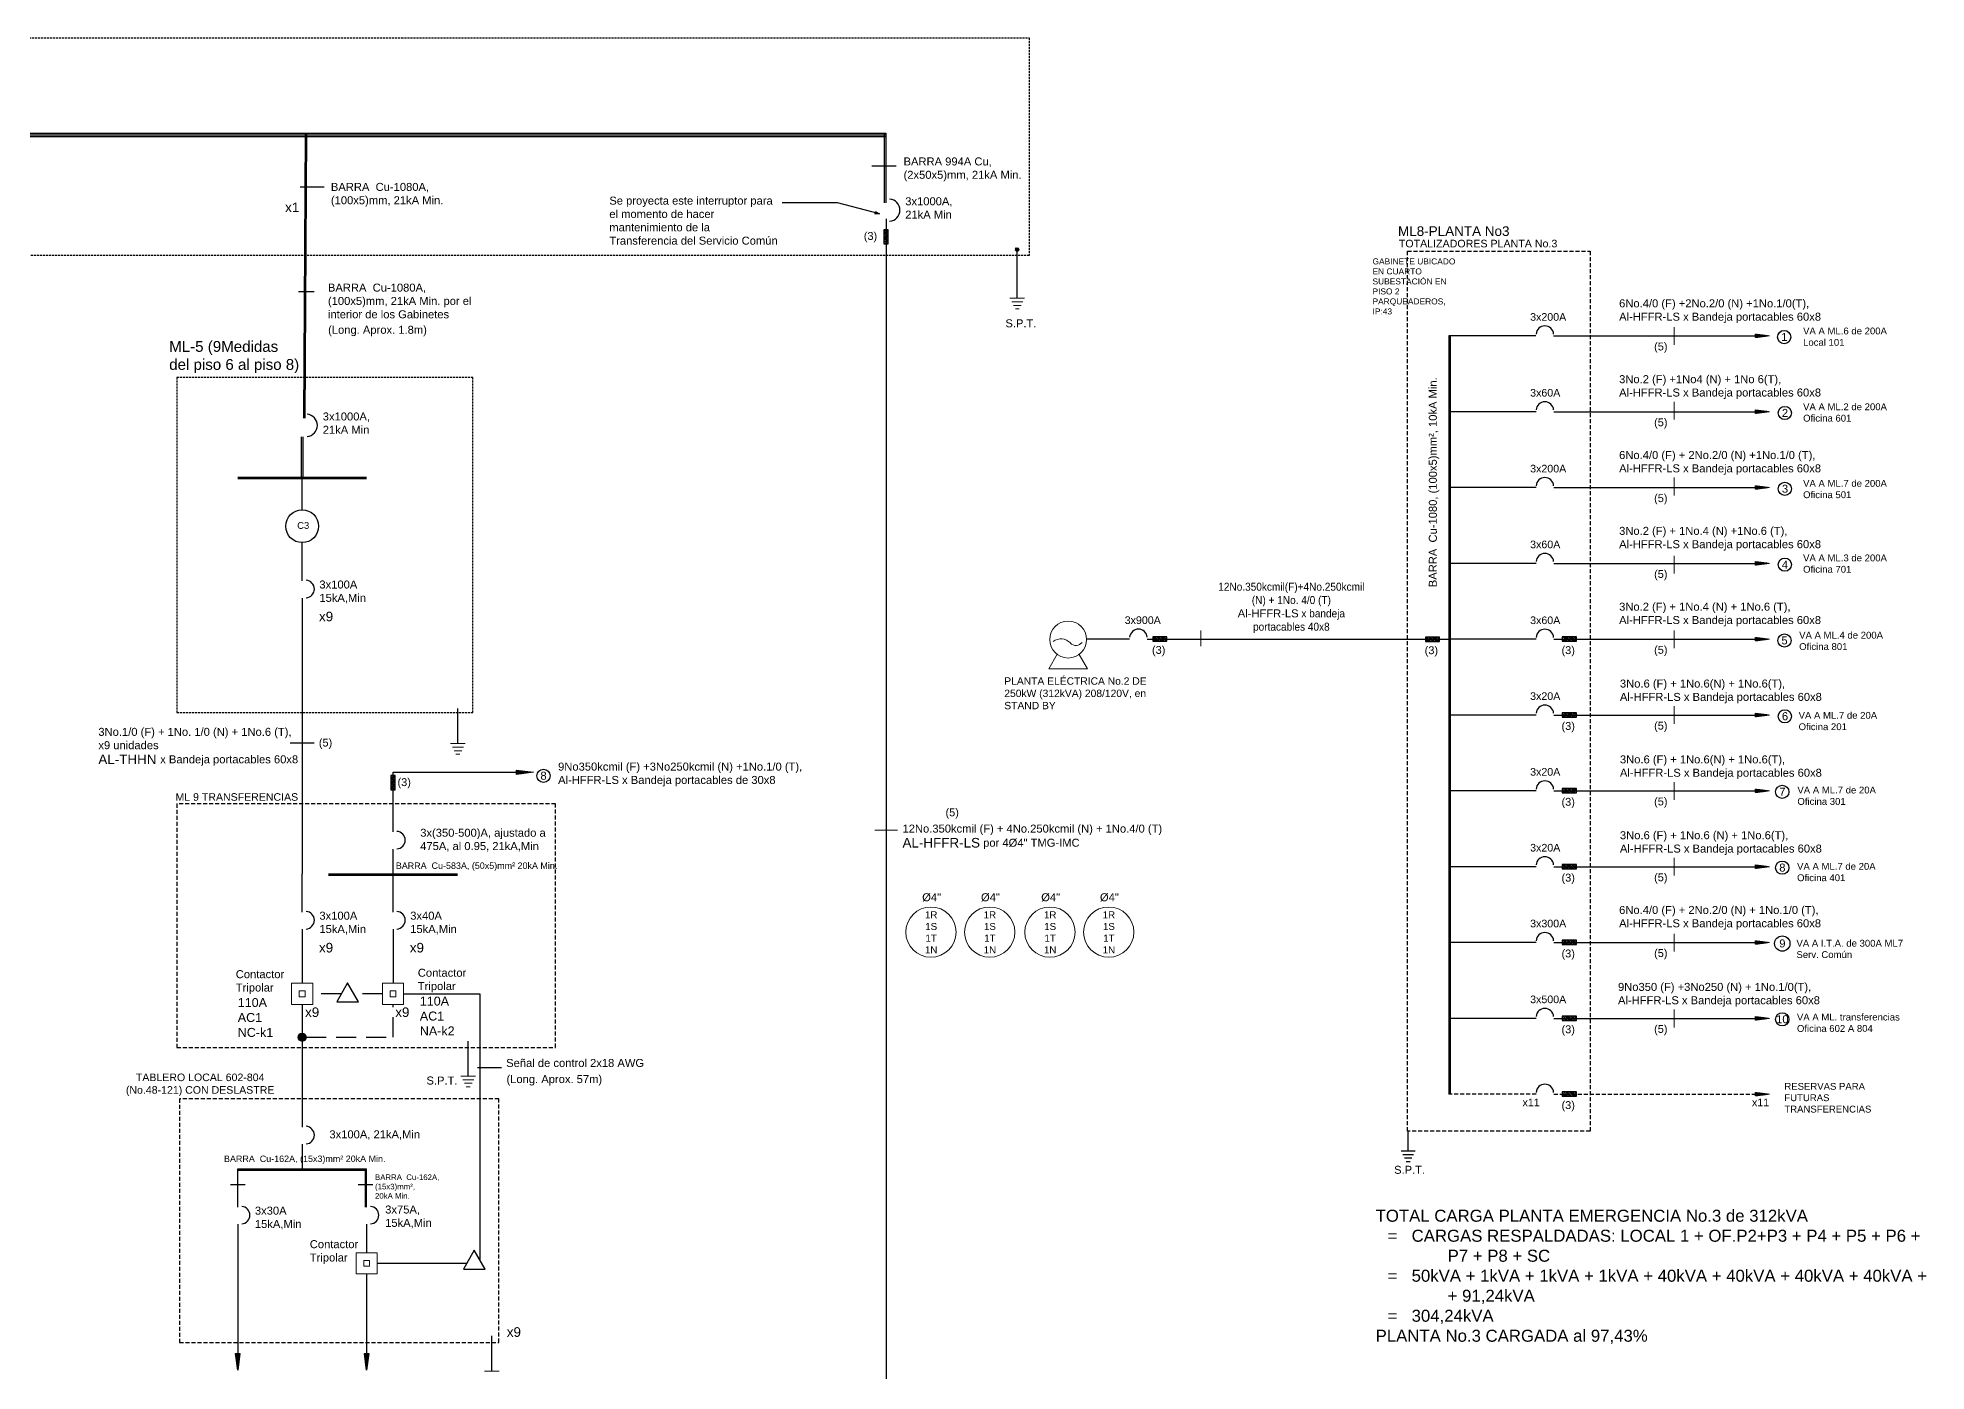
# Model space of a CAD drawing. Header units: millimetres. Extents: x 346 to 922, y -130 to 280.
# Drawn here: x 675.5 to 911.5, y 23.6 to 190.3 of the extents above; entities that cross this region are included whole.
import ezdxf
from ezdxf.enums import TextEntityAlignment as Align

# ---------------------------------------------------------------- set-up
doc = ezdxf.new("R2010")
doc.units = ezdxf.units.MM
doc.linetypes.add('DASHED', pattern=[0.75, 0.5, -0.25])
doc.linetypes.add('HIDDEN', pattern=[0.375, 0.25, -0.125])
for name, color, linetype in [('CRUCE', 7, 'HIDDEN'), ('DIAG', 4, 'Continuous'), ('DIAG-UNI', 4, 'Continuous'), ('GAB', 3, 'Continuous'), ('RE60', 7, 'Continuous'), ('TM', 4, 'Continuous')]:
    doc.layers.add(name, color=color, linetype=linetype)
doc.layers.add('RE80', color=7, linetype='Continuous', lineweight=15)
doc.styles.add('ROMANS', font='arial.ttf')
doc.styles.get("Standard").update_dxf_attribs({"font": 'arial.ttf'})
doc.dimstyles.new('500', dxfattribs={"dimtxt": 0.9, "dimasz": 0.6, "dimexe": 0.4, "dimexo": 0.4, "dimgap": 0.4, "dimtad": 1, "dimlfac": 0.1, "dimzin": 4, "dimdsep": 46, "dimtxsty": 'ROMANS', "dimblk": 'OPEN30', "dimcen": 0.5, "dimdle": 0.001, "dimclrd": 256, "dimclre": 256, "dimclrt": 2, "dimadec": 0, "dimazin": 0, "dimtfac": 1, "dimtix": 1, "dimtofl": 0, "dimtmove": 2, "dimatfit": 3, "dimldrblk": 'OPEN30', "dimfxl": 1, "dimtolj": 1, "dimtzin": 4, "dimarcsym": 0})

# ---------------------------------------------------------------- blocks, each defined once
blk = doc.blocks.new('*X4')
at = {"color": 0}
for p, q in [((9.562, 41.32), (9.598, 41.356)), ((9.562, 41.328), (9.589, 41.356)), ((9.565, 41.314), (9.604, 41.353)), ((9.565, 41.341), (9.577, 41.353)), ((9.568, 41.308), (9.61, 41.35)), ((9.572, 41.304), (9.614, 41.346)), ((9.577, 41.3), (9.618, 41.34)), ((9.584, 41.298), (9.62, 41.334)), ((9.592, 41.297), (9.621, 41.326)), ((9.603, 41.299), (9.619, 41.315))]:
    blk.add_line(p, q, dxfattribs=at)
blk = doc.blocks.new('Tu')
at = {"layer": 'RE80', "color": 2}
blk.add_circle((0, 0), 0.0427, dxfattribs=at)
blk = doc.blocks.new('pu')
at = {"layer": 'RE60'}
for name, p, xscale, yscale, zscale in [('Tu', (-0.001, 0), 0.4900000000000003, 0.4900000000000003, 0.4900000000000003), ('*X4', (-6.715, -28.928), 0.6999999999999993, 0.6999999999999993, 0.6999999999999993)]:
    blk.add_blockref(name, p, dxfattribs=dict(at, xscale=xscale, yscale=yscale, zscale=zscale))
blk = doc.blocks.new('PIN')
at = {"layer": 'RE60'}
h = blk.add_hatch(dxfattribs=at)
h.set_pattern_fill('ANSI31', color=256, scale=0.05)
h.set_pattern_definition([(45, (-9243.939, 874.64953), (-0.1122532015, 0.1122532015), [])])
h.paths.add_polyline_path([(0.28, 2.12), (-0.26, 2.12), (-0.26, 0.36), (0.28, 0.36)])
blk.add_lwpolyline([(-0.26, 0.36), (0.28, 0.36), (0.28, 2.12), (-0.26, 2.12)], close=True, dxfattribs=at)
blk = doc.blocks.new('_Open30')
at = {"color": 0, "linetype": 'ByBlock', "lineweight": -2}
for p, q in [((-1, 0.27), (0, 0)), ((0, 0), (-1, -0.27)), ((0, 0), (-1, 0))]:
    blk.add_line(p, q, dxfattribs=at)
blk = doc.blocks.new('*X12')
at = {"color": 0}
for p, q in [((14.768, 5.477), (14.769, 5.477)), ((14.771, 5.476), (14.773, 5.478)), ((14.774, 5.476), (14.777, 5.479)), ((14.777, 5.475), (14.781, 5.479)), ((14.781, 5.475), (14.785, 5.48)), ((14.784, 5.475), (14.789, 5.48)), ((14.787, 5.474), (14.793, 5.481)), ((14.79, 5.474), (14.797, 5.481)), ((14.793, 5.473), (14.801, 5.482)), ((14.796, 5.473), (14.805, 5.482)), ((14.799, 5.473), (14.81, 5.483)), ((14.803, 5.472), (14.814, 5.483)), ((14.806, 5.472), (14.818, 5.484)), ((14.809, 5.471), (14.822, 5.484)), ((14.812, 5.471), (14.826, 5.485)), ((14.815, 5.471), (14.83, 5.485)), ((14.818, 5.47), (14.834, 5.486)), ((14.821, 5.47), (14.838, 5.486)), ((14.825, 5.47), (14.842, 5.487)), ((14.828, 5.469), (14.846, 5.487)), ((14.831, 5.469), (14.85, 5.488)), ((14.834, 5.468), (14.854, 5.488)), ((14.837, 5.468), (14.858, 5.489)), ((14.84, 5.468), (14.862, 5.489)), ((14.843, 5.467), (14.866, 5.49)), ((14.847, 5.467), (14.87, 5.491)), ((14.85, 5.466), (14.874, 5.491)), ((14.853, 5.466), (14.878, 5.492)), ((14.856, 5.466), (14.882, 5.492)), ((14.859, 5.465), (14.886, 5.493)), ((14.862, 5.465), (14.891, 5.493)), ((14.865, 5.464), (14.895, 5.494)), ((14.869, 5.464), (14.899, 5.494)), ((14.872, 5.464), (14.903, 5.495)), ((14.875, 5.463), (14.907, 5.495)), ((14.878, 5.463), (14.911, 5.496)), ((14.881, 5.463), (14.915, 5.496)), ((14.884, 5.462), (14.919, 5.497)), ((14.887, 5.462), (14.923, 5.497)), ((14.891, 5.461), (14.927, 5.498)), ((14.894, 5.461), (14.931, 5.498)), ((14.897, 5.461), (14.935, 5.499)), ((14.9, 5.46), (14.939, 5.499)), ((14.903, 5.46), (14.943, 5.499)), ((14.906, 5.459), (14.943, 5.496)), ((14.91, 5.459), (14.943, 5.492)), ((14.913, 5.459), (14.943, 5.489)), ((14.916, 5.458), (14.943, 5.485)), ((14.919, 5.458), (14.943, 5.482)), ((14.922, 5.457), (14.943, 5.478)), ((14.925, 5.457), (14.943, 5.474)), ((14.928, 5.457), (14.943, 5.471)), ((14.932, 5.456), (14.943, 5.467)), ((14.935, 5.456), (14.943, 5.464)), ((14.938, 5.456), (14.943, 5.46)), ((14.941, 5.455), (14.943, 5.457))]:
    blk.add_line(p, q, dxfattribs=at)
blk = doc.blocks.new('F')
at = {"layer": 'RE80'}
for p, q in [((-0.06, 0), (0.086, 0.018)), ((-0.058, 0), (0.086, -0.018))]:
    blk.add_line(p, q, dxfattribs=at)
at = {"layer": 'TM', "color": 2}
blk.add_line((0.086, 0.018), (0.086, -0.018), dxfattribs=at)
at = {"layer": 'RE80', "xscale": 0.810000000000002, "yscale": 0.810000000000002, "zscale": 0.810000000000002}
blk.add_blockref('*X12', (-12.018, -4.437), dxfattribs=at)
blk = doc.blocks.new('FC1')
at = {"layer": 'RE60'}
h = blk.add_hatch(dxfattribs=at)
h.set_pattern_fill('ANSI31', color=256, scale=0.02)
h.paths.add_polyline_path([(0, 0), (0.00014, 0.000018), (0.00014, -0.000018)])
h = blk.add_hatch(color=256, dxfattribs=at)
h.dxf.hatch_style = 1
h.paths.add_polyline_path([(0, 0), (0.00014, 0.000018), (0.00014, -0.000018)])
for points in [[(0, 0), (0.00014, 0.000018), (0.00014, -0.000018), (0, 0)], [(0, 0), (0, 0)]]:
    blk.add_lwpolyline(points, dxfattribs=at)

msp = doc.modelspace()

# ---------------------------------------------------------------- hatches: boundary and pattern name
at = {"layer": 'RE60'}
h = msp.add_hatch(dxfattribs=at)
h.set_pattern_fill('JIS_WOOD', color=256, scale=0.1)
h.set_pattern_definition([(45, (609.5453, 706.33802), (-0.05, 0.05), [])])
edge = h.paths.add_edge_path()
edge.add_arc((708.53, 65.33), 0.5, 0, 360)

# ---------------------------------------------------------------- linework, layer by layer
at = {"color": 6}
for p, q in [((851.84, 153), (851.84, 58.2)), ((851.99, 153), (851.99, 58.2))]:
    msp.add_line(p, q, dxfattribs=at)
at = {"color": 2}
for centre in [(863.82, 153.15), (863.82, 143.67), (863.82, 134.19)]:
    msp.add_arc(centre, 1.1, 4.0094, 175.9906, dxfattribs=at)
at = {"layer": 'CRUCE'}
for points in [[(352.67, 190.28), (799.39, 190.28), (799.39, 163.04), (352.67, 163.04)], [(692.87, 105.93), (729.87, 105.93), (729.87, 147.81), (692.87, 147.81)]]:
    msp.add_lwpolyline(points, close=True, dxfattribs=at)
at = {"layer": 'DIAG'}
for points in [[(719.88, 90.99), (719.88, 98.46), (735.32, 98.46)], [(719.88, 80.98), (719.88, 88.85)], [(721.21, 70.76), (730.72, 70.76), (730.72, 37.53)], [(717.91, 37.07), (729.13, 37.07)]]:
    msp.add_lwpolyline(points, dxfattribs=at)
at = {"layer": 'DIAG-UNI', "color": 6}
for p, q in [((357.29, 178.33), (781.48, 178.33)), ((357.29, 178.13), (781.48, 178.13)), ((357.29, 177.93), (781.48, 177.93)), ((708.89, 178.28), (708.69, 142.73)), ((709.09, 178.33), (708.88, 142.73)), ((781.25, 178.33), (781.25, 169.63)), ((781.48, 178.33), (781.48, 169.63)), ((708.45, 135.34), (708.45, 140.39)), ((708.64, 135.34), (708.64, 140.39)), ((700.48, 135.34), (716.58, 135.34)), ((700.48, 135.19), (716.58, 135.19)), ((708.53, 85.61), (708.53, 85.61)), ((711.83, 85.76), (727.93, 85.76)), ((711.83, 85.61), (727.93, 85.61)), ((719.88, 85.61), (719.88, 85.61)), ((700.48, 48.88), (716.58, 48.88)), ((700.48, 48.73), (716.58, 48.73))]:
    msp.add_line(p, q, dxfattribs=at)
at = {"layer": 'DIAG-UNI', "ltscale": 5}
msp.add_line((781.5, 167.66, 0), (781.5, -10.25, 0), dxfattribs=at)
at = {"layer": 'DIAG-UNI'}
msp.add_line((862.71, 153), (851.84, 153), dxfattribs=at)
at = {"layer": 'DIAG-UNI', "color": 4}
msp.add_line((708.53, 131.26), (708.53, 135.34), dxfattribs=at)
at = {"layer": 'DIAG-UNI'}
for points in [[(864.91, 153), (890.15, 153)], [(862.73, 143.52), (851.84, 143.52)], [(864.94, 143.52), (890.15, 143.52)], [(862.73, 134.04), (851.84, 134.04)], [(864.94, 134.04), (890.15, 134.04)], [(862.73, 124.56), (851.84, 124.56)], [(864.94, 124.56), (890.15, 124.56)], [(708.53, 120.23), (708.53, 85.76)], [(811.91, 115.08), (806.56, 115.08)], [(814.11, 115.08), (851.99, 115.08)], [(862.73, 115.08), (851.84, 115.08)], [(864.94, 115.08), (890.15, 115.08)], [(862.73, 105.6), (851.84, 105.6)], [(864.94, 105.6), (890.15, 105.6)], [(862.73, 96.12), (851.84, 96.12)], [(864.94, 96.12), (890.15, 96.12)], [(862.73, 86.64), (851.84, 86.64)], [(864.94, 86.64), (890.15, 86.64)], [(708.53, 78.83), (708.53, 72.08)], [(719.88, 78.83), (719.88, 72.08)], [(862.73, 77.16), (851.84, 77.16)], [(864.94, 77.16), (890.15, 77.16)], [(708.53, 69.43), (708.53, 54.11)], [(862.73, 67.68), (851.84, 67.68)], [(864.94, 67.68), (890.15, 67.68)], [(708.53, 51.97), (708.53, 48.73)], [(700.48, 41.96), (700.48, 25.8)], [(716.58, 41.96), (716.58, 38.4)], [(716.58, 35.75), (716.58, 25.8)]]:
    msp.add_lwpolyline(points, dxfattribs=at)
at = {"layer": 'DIAG-UNI', "color": 4}
for points in [[(708.53, 122.37), (708.53, 127.15)], [(708.53, 80.98), (708.53, 85.76)], [(700.48, 44.1), (700.48, 48.88)]]:
    msp.add_lwpolyline(points, dxfattribs=at)
at = {"layer": 'DIAG-UNI', "ltscale": 5}
for points in [[(714.2, 72.14), (712.84, 69.77), (715.57, 69.77)], [(730.04, 38.71), (728.67, 36.35), (731.4, 36.35)]]:
    msp.add_lwpolyline(points, close=True, dxfattribs=at)
at = {"layer": 'DIAG-UNI', "linetype": 'HIDDEN', "ltscale": 10}
for points in [[(709.03, 65.33), (719.88, 65.33), (719.88, 69.43)], [(713.41, 70.76), (709.85, 70.76)], [(718.56, 70.76), (715, 70.76)]]:
    msp.add_lwpolyline(points, dxfattribs=at)
at = {"layer": 'DIAG-UNI', "linetype": 'DASHED'}
for points in [[(862.73, 58.2), (851.84, 58.2)], [(864.94, 58.2), (890.15, 58.2)]]:
    msp.add_lwpolyline(points, dxfattribs=at)
at = {"layer": 'DIAG-UNI', "color": 6}
for points in [[(716.45, 44.1), (716.45, 48.88)], [(716.58, 44.1), (716.58, 48.88)]]:
    msp.add_lwpolyline(points, dxfattribs=at)
at = {"layer": 'GAB'}
for p, q in [((797.89, 157.72, 0), (797.89, 163.76, 0)), ((727.99, 102.05), (727.99, 106.44)), ((729.28, 60.47), (729.28, 64.86)), ((732.21, 23.6), (732.21, 27.99))]:
    msp.add_line(p, q, dxfattribs=at)
at = {"layer": 'RE60', "color": 3}
for p, q in [((846.74, 51.09), (846.74, 53.61)), ((847.63, 51.09), (845.87, 51.09)), ((846.08, 50.66), (847.41, 50.66)), ((846.29, 50.24), (847.19, 50.24)), ((846.5, 49.8), (846.97, 49.8))]:
    msp.add_line(p, q, dxfattribs=at)
at = {"layer": 'RE60'}
for points in [[(782.76, 174.22), (779.73, 174.22)], [(711.28, 171.58), (708.26, 171.58)], [(710.04, 158.5), (708.08, 158.5)], [(710.04, 102.11), (707.02, 102.11)], [(710.04, 102.11), (707.02, 102.11)], [(709.89, 102.11), (707.94, 102.11)], [(733.44, 61.52), (730.42, 61.52)], [(733.29, 61.52), (731.33, 61.52)], [(701.39, 46.89), (699.57, 46.89)], [(717.36, 46.89), (715.54, 46.89)]]:
    msp.add_lwpolyline(points, dxfattribs=at)
at = {"layer": 'RE60', "linetype": 'DASHED'}
for points in [[(846.66, 163.59), (869.48, 163.59), (869.48, 53.61), (846.66, 53.61)], [(692.87, 64.07), (740.17, 64.07), (740.17, 94.52), (692.87, 94.52)], [(693.21, 27.19), (733.11, 27.19), (733.11, 57.64), (693.21, 57.64)]]:
    msp.add_lwpolyline(points, close=True, dxfattribs=at)
at = {"layer": 'RE60', "color": 3}
for centre, radius in [((893.73, 152.86), 0.828), ((893.81, 143.37), 0.828), ((893.81, 133.89), 0.828), ((893.81, 124.41), 0.828), ((893.76, 114.92), 0.828), ((893.81, 105.45), 0.828), ((738.68, 98.01), 0.828), ((893.49, 96.01), 0.828), ((893.49, 86.53), 0.828), ((893.49, 77.05), 0.957), ((893.49, 67.57), 0.828)]:
    msp.add_circle(centre, radius, dxfattribs=at)
at = {"layer": 'RE60'}
for centre, radius in [((708.53, 129.21), 2.05), ((708.53, 65.33), 0.5)]:
    msp.add_circle(centre, radius, dxfattribs=at)
for centre, radius, start, end in [((781.84, 168.72), 1.39, 274.0094, 85.9906), ((709.04, 141.82), 1.39, 274.0094, 85.9906), ((863.82, 124.71), 1.1, 4.0094, 175.9906), ((708.95, 121.36), 1.1, 274.0094, 85.9906), ((813.03, 115.25), 1.1, 4.0094, 175.9906), ((863.82, 115.23), 1.1, 4.0094, 175.9906), ((863.82, 105.75), 1.1, 4.0094, 175.9906), ((863.82, 96.27), 1.1, 4.0094, 175.9906), ((720.3, 89.97), 1.1, 274.0094, 85.9906), ((863.82, 86.8), 1.1, 4.0094, 175.9906), ((708.95, 79.96), 1.1, 274.0094, 85.9906), ((720.3, 79.96), 1.1, 274.0094, 85.9906), ((863.82, 77.32), 1.1, 4.0094, 175.9906), ((863.82, 67.84), 1.1, 4.0094, 175.9906), ((863.82, 58.36), 1.1, 4.0094, 175.9906), ((708.95, 53.1), 1.1, 274.0094, 85.9906), ((700.9, 43.09), 1.1, 274.0094, 85.9906), ((717, 43.09), 1.1, 274.0094, 85.9906)]:
    msp.add_arc(centre, radius, start, end, dxfattribs=at)
at = {"layer": 'RE80', "color": 3}
for p, q in [((797.21, 157.26, 0), (798.6, 157.26, 0)), ((797.43, 156.82, 0), (798.37, 156.82, 0)), ((797.65, 156.37, 0), (798.13, 156.37, 0)), ((727.31, 101.59), (728.69, 101.59)), ((727.52, 101.15), (728.46, 101.15)), ((727.74, 100.7), (728.23, 100.7)), ((728.6, 60.02), (729.98, 60.02)), ((728.81, 59.58), (729.76, 59.58)), ((729.04, 59.12), (729.52, 59.12))]:
    msp.add_line(p, q, dxfattribs=at)
at = {"layer": 'RE80'}
for p, q in [((820.82, 116.16), (820.82, 114.2)), ((782.93, 91.23, 0), (780.07, 91.23, 0))]:
    msp.add_line(p, q, dxfattribs=at)
at = {"layer": 'RE80', "color": 3, "elevation": 0}
msp.add_lwpolyline([(798.81, 157.72), (796.97, 157.72)], dxfattribs=at)
at = {"layer": 'RE80'}
for points in [[(879.99, 154.11), (879.99, 151.89)], [(879.99, 144.77), (879.99, 142.55)], [(879.99, 135.29), (879.99, 133.07)], [(879.99, 125.53), (879.99, 123.31)], [(879.99, 116.19), (879.99, 113.97)], [(802.87, 113.2), (801.82, 111.37), (806.66, 111.37), (805.61, 113.19)], [(879.99, 106.7), (879.99, 104.49)], [(879.99, 97.23), (879.99, 95.01)], [(879.99, 87.75), (879.99, 85.53)], [(879.99, 78.27), (879.99, 76.05)], [(879.99, 68.79), (879.99, 66.57)]]:
    msp.add_lwpolyline(points, dxfattribs=at)
at = {"layer": 'RE80', "color": 3}
for points in [[(728.9, 102.05), (727.07, 102.05)], [(730.2, 60.47), (728.36, 60.47)], [(733.13, 23.6), (731.3, 23.6)]]:
    msp.add_lwpolyline(points, dxfattribs=at)
at = {"layer": 'RE80'}
for points in [[(709.85, 69.43), (707.2, 69.43), (707.2, 72.08), (709.85, 72.08)], [(708.89, 70.4), (708.17, 70.4), (708.17, 71.12), (708.89, 71.12)], [(721.21, 69.43), (718.56, 69.43), (718.56, 72.08), (721.21, 72.08)], [(720.24, 70.4), (719.52, 70.4), (719.52, 71.12), (720.24, 71.12)], [(717.91, 35.75), (715.26, 35.75), (715.26, 38.4), (717.91, 38.4)], [(716.94, 36.71), (716.22, 36.71), (716.22, 37.43), (716.94, 37.43)]]:
    msp.add_lwpolyline(points, close=True, dxfattribs=at)
for centre, radius in [((804.25, 115.05), 2.31), ((787.1, 78.47, 0), 3.14), ((794.45, 78.47, 0), 3.14), ((801.97, 78.47, 0), 3.14), ((809.32, 78.47, 0), 3.14)]:
    msp.add_circle(centre, radius, dxfattribs=at)
for centre, radius, start, end in [((803.36, 113.56), 1.57, 42.235, 128.6276), ((805.22, 115.24), 0.936, 222.235, 324.4902)]:
    msp.add_arc(centre, radius, start, end, dxfattribs=at)

# ---------------------------------------------------------------- block references
at = {"layer": 'DIAG-UNI', "xscale": 12, "yscale": 12, "zscale": 12, "rotation": 180}
for p in [(891.18, 153.01), (891.18, 143.53), (891.18, 134.05), (891.18, 124.57), (891.18, 115.09), (891.18, 105.61), (891.18, 96.13), (891.18, 86.65), (891.18, 77.17), (891.18, 67.69), (891.18, 58.21)]:
    msp.add_blockref('F', p, dxfattribs=at)
at = {"layer": 'RE60'}
for p, rotation in [((781.51, 166.64, 0), 180), ((816.94, 115.12), 90), ((851.02, 115.07), 90), ((868.12, 115.09), 90), ((868.12, 105.61), 90), ((719.89, 98.4), 180), ((868.12, 96.13), 90), ((868.12, 86.65), 90), ((868.12, 77.17), 90), ((868.12, 67.69), 90), ((868.12, 58.21), 90)]:
    msp.add_blockref('PIN', p, dxfattribs=dict(at, rotation=rotation))
at = {"layer": 'RE60', "ltscale": 0.8, "xscale": 15000, "yscale": 15000, "zscale": 15000}
for p, rotation in [((737.42, 98.46), 179.9999999999999), ((700.48, 23.71), 89.99999999999994), ((716.58, 23.71), 89.99999999999994)]:
    msp.add_blockref('FC1', p, dxfattribs=dict(at, rotation=rotation))
at = {"layer": 'RE80', "xscale": 11.05000000002245, "yscale": 11.05000000002245, "zscale": 11.05000000002245}
msp.add_blockref('pu', (797.89, 163.79, 0), dxfattribs=at)

# ---------------------------------------------------------------- texts
at = {"color": 4, "style": 'ROMANS'}
msp.add_text('ML8-PLANTA No3', height=1.2045, dxfattribs=at).set_placement((845.47, 165.5))
at = {"layer": 'RE60', "ltscale": 0.07}
for s, p in [('1', (893.75, 152.37)), ('2', (893.83, 142.88)), ('3', (893.83, 133.4)), ('4', (893.83, 123.92)), ('5', (893.77, 114.44)), ('6', (893.83, 104.96)), ('8', (738.69, 97.52)), ('7', (893.5, 95.52)), ('8', (893.5, 86.04)), ('9', (893.5, 76.56)), ('10', (893.5, 67.08))]:
    msp.add_text(s, height=1, dxfattribs=at).set_placement(p, align=Align.CENTER)
at = {"layer": 'RE60', "ltscale": 0.07, "style": 'ROMANS'}
msp.add_text('C3', height=0.843, dxfattribs=at).set_placement((708.66, 129.31), align=Align.MIDDLE_CENTER)
at = {"layer": 'RE60'}
for p in [(786.01, 82.33, 0), (793.36, 82.33, 0), (800.88, 82.33, 0), (808.22, 82.33, 0)]:
    msp.add_text('%%C4" ', height=1, dxfattribs=at).set_placement(p)
for s, insert, char_height, width, attachment_point in [('\\A1;6No.4/0 (F) +2No.2/0 (N) +1No.1/0(T),\\P{\\C3;Al-HFFR-LS} x Bandeja portacables 60x8', (873.1, 156.09), 1, 25.1839, 4), ('\\A1;3No.2 (F) +1No4 (N) + 1No 6(T),\\P{\\C3;Al-HFFR-LS} x Bandeja portacables 60x8', (873.1, 146.61), 1, 25.5721, 4), ('\\A1;6No.4/0 (F) + 2No.2/0 (N) +1No.1/0 (T),\\P{\\C3;Al-HFFR-LS} x Bandeja portacables 60x8', (873.1, 137.13), 1, 33.3501, 4), ('\\A1;3No.2 (F) + 1No.4 (N) +1No.6 (T),\\P{\\C3;Al-HFFR-LS} x Bandeja portacables 60x8', (873.1, 127.65), 1, 25.5721, 4), ('\\pxqc;{\\W0.9;12No.350kcmil(F)+4No.250kcmil (N) + 1No. 4/0 (T) \\P\\A1;\\W1;\\C3;Al-HFFR-LS\\A0;\\W0.9;\\C256; x bandeja portacables 40x8}', (822.3, 119), 1, 19.6836, 4), ('\\A1;3No.2 (F) + 1No.4 (N) + 1No.6 (T),\\P{\\C3;Al-HFFR-LS} x Bandeja portacables 60x8', (873.1, 118.17), 1, 31.0383, 4), ('\\A1;3No.6 (F) + 1No.6(N) + 1No.6(T),\\P{\\C3;Al-HFFR-LS} x Bandeja portacables 60x8', (873.2, 108.56, 0), 1, 25.5721, 4), ('\\A1;\\pxl1;3No.1/0 (F) + 1No. 1/0 (N) + 1No.6 (T), x9 unidades\\P{\\H1.2x;\\C3;AL-THHN \\H0.83333x;\\C256;x Bandeja portacables 60x8}', (682.06, 101.59), 1, 26.5171, 4), ('\\A1;9No350kcmil (F) +3No250kcmil (N) +1No.1/0 (T),\\P{\\C3;Al-HFFR-LS} x Bandeja portacables de 30x8', (740.51, 98.18, 0), 1, 31.5795, 4), ('\\A1;3No.6 (F) + 1No.6(N) + 1No.6(T),\\P{\\C3;Al-HFFR-LS} x Bandeja portacables 60x8', (873.2, 99.08, 0), 1, 25.1839, 4), ('\\A1;\\pxl1;12No.350kcmil (F) + 4No.250kcmil (N) + 1No.4/0 (T)\\P{\\H1.2x;\\C3;AL-HFFR-LS} por 4Ø4" TMG-IMC', (782.55, 90.33, 0), 1, 37.8846, 4), ('\\A1;3No.6 (F) + 1No.6 (N) + 1No.6(T),\\P{\\C3;Al-HFFR-LS} x Bandeja portacables 60x8', (873.2, 89.6, 0), 1, 25.5721, 4), ('\\A1;6No.4/0 (F) + 2No.2/0 (N) + 1No.1/0 (T),\\P{\\C3;Al-HFFR-LS} x Bandeja portacables 60x8', (873.1, 80.26), 1, 25.1839, 4), ('\\A1;9No350 (F) +3No250 (N) + 1No.1/0(T),\\P{\\C3;Al-HFFR-LS} x Bandeja portacables 60x8', (872.96, 70.64, 0), 1, 33.3847, 4), ('\\A1;\\pxl1;Señal de control 2x18 AWG', (733.02, 62.11), 1, 31.7341, 4), ('\\pxql;{\\C3;TOTAL CARGA PLANTA EMERGENCIA No.3 de 312kVA \\P\\pi-5,l6,t1,3,4;=^ICARGAS RESPALDADAS: LOCAL 1 + OF.P2+P3 + P4 + P5 + P6 + P7 + P8 + SC\\P=^I50kVA + 1kVA + 1kVA + 1kVA + 40kVA + 40kVA + 40kVA + 40kVA + + 91,24kVA\\P=^I304,24kVA\\P\\pi0,l0,tz;PLANTA No.3 CARGADA al 97,43%}', (877.72, 43.77), 1.5, 70.1005, 2)]:
    msp.add_mtext(s, dxfattribs=dict(at, insert=insert, char_height=char_height, width=width, attachment_point=attachment_point))
at = {"layer": 'RE60', "color": 4, "insert": (691.91, 152.36), "char_height": 1.35, "width": 16.4013, "attachment_point": 1}
msp.add_mtext('ML-5 (9Medidas del piso 6 al piso 8)', dxfattribs=at)
at = {"layer": 'RE60', "char_height": 1.12, "width": 2.8525, "attachment_point": 1, "style": 'ROMANS'}
for s, insert in [('110A\\PAC1\\PNC-k1', (700.48, 70.23)), ('110A\\PAC1\\PNA-k2', (723.23, 70.41))]:
    msp.add_mtext(s, dxfattribs=dict(at, insert=insert))
at = {"layer": 'RE80'}
for s, height, p in [('x1', 1.2, (706.4, 168.48)), ('(Long. Aprox. 1.8m)', 1, (711.77, 153.27)), ('x9', 1.2, (710.63, 117.33)), ('x9', 1.2, (710.63, 75.93)), ('x9', 1.2, (721.98, 75.93)), ('x9', 1.2, (708.89, 67.86)), ('x9', 1.2, (720.16, 67.86)), ('(Long. Aprox. 57m)', 1, (734.06, 59.6)), ('x9', 1.2, (734.1, 27.88))]:
    msp.add_text(s, height=height, dxfattribs=at).set_placement(p)
at = {"layer": 'RE80', "color": 3, "ltscale": 0.25, "style": 'ROMANS'}
for s, p in [('(3)', (778.71, 165.01, 0)), ('(5)', (877.47, 151.19)), ('(5)', (877.47, 141.71)), ('(5)', (877.47, 132.23)), ('(5)', (877.47, 122.75)), ('(3)', (814.72, 113.26)), ('(3)', (848.8, 113.22)), ('(3)', (865.9, 113.23)), ('(5)', (877.47, 113.27)), ('(3)', (865.9, 103.75)), ('(5)', (877.47, 103.79)), ('(5)', (710.61, 101.67)), ('(3)', (720.44, 96.73)), ('(3)', (865.9, 94.27)), ('(5)', (877.47, 94.31)), ('(5)', (788.92, 92.95, 0)), ('(3)', (865.9, 84.79)), ('(5)', (877.47, 84.83)), ('(3)', (865.9, 75.31)), ('(5)', (877.47, 75.36)), ('(3)', (865.9, 65.83)), ('(5)', (877.47, 65.88)), ('(3)', (865.9, 56.36))]:
    msp.add_text(s, height=0.982, dxfattribs=at).set_placement(p)
at = {"layer": 'RE80', "ltscale": 0.8}
for s, height, p in [('TOTALIZADORES PLANTA No.3', 0.9522, (845.57, 164.07)), ('3x200A', 0.952, (861.98, 154.9)), ('3x60A', 0.952, (861.98, 145.42)), ('3x200A', 0.952, (861.98, 135.94)), ('3x60A', 0.952, (861.98, 126.46)), ('3x60A', 0.952, (861.98, 116.98)), ('3x20A', 0.952, (861.98, 107.5)), ('3x20A', 0.952, (861.98, 98.03)), ('3x20A', 0.952, (861.98, 88.55)), ('3x300A', 0.952, (861.98, 79.07)), ('3x500A', 0.952, (861.98, 69.59)), ('x11', 0.952, (861.03, 56.71)), ('x11', 0.952, (889.7, 56.71))]:
    msp.add_text(s, height=height, dxfattribs=at).set_placement(p)
msp.add_text('3x900A', height=0.952, dxfattribs=at).set_placement((813.57, 117.47), align=Align.MIDDLE)
at = {"layer": 'RE80', "style": 'ROMANS'}
msp.add_text('S.P.T.', height=1, dxfattribs=at).set_placement((844.98, 48.26))
at = {"layer": 'RE80'}
for s, insert, char_height, width, attachment_point in [('BARRA 994A Cu,\\P(2x50x5)mm, 21kA Min.', (783.68, 173.83, 0), 1, 17.6792, 4), ('\\A1;Se proyecta este interruptor para el momento de hacer mantenimiento de la Transferencia del Servicio Común', (746.91, 164.4, 0), 1, 21.2145, 7), ('3x1000A,\\P21kA Min', (783.89, 169, 0), 1, 6.8195, 4), ('GABINETE UBICADO EN CUARTO SUBESTACIÓN EN PISO 2 PARQUEADEROS, IP:43', (842.28, 162.69), 0.75, 10.921, 1), ('BARRA  Cu-1080A, (100x5)mm, 21kA Min. por el interior de los Gabinetes', (711.75, 159.54), 1, 19.0355, 1), ('\\A1;S.P.T.', (796.41, 155.08, 0), 1, 9.1442, 1), ('VA A ML.6 de 200A\\PLocal 101', (896.09, 154.05), 0.8539, 10.6274, 1), ('VA A ML.2 de 200A\\POficina 601', (896.09, 144.57), 0.8539, 10.6274, 1), ('3x1000A,\\P21kA Min', (711.1, 142.1, 0), 1, 6.8195, 4), ('VA A ML.7 de 200A\\POficina 501', (896.09, 135), 0.8539, 10.6274, 1), ('VA A ML.3 de 200A\\POficina 701', (896.09, 125.68), 0.8539, 10.6274, 1), ('3x100A\\P15kA,Min', (710.68, 121), 1, 16.6358, 4), ('VA A ML.4 de 200A\\POficina 801', (895.6, 116.02), 0.8539, 10.6274, 1), ('VA A ML.7 de 20A\\POficina 201', (895.53, 106), 0.8539, 10.6274, 1), ('ML 9 TRANSFERENCIAS', (700.36, 95.36), 0.945, 15.2719, 5), ('VA A ML.7 de 20A\\POficina 301', (895.38, 96.66), 0.8539, 10.6274, 1), ('3x(350-500)A, ajustado a 475A, al 0.95, 21kA,Min', (723.28, 89.97), 1, 16.6358, 4), ('BARRA  Cu-583A, (50x5)mm² 20kA Min.', (720.23, 87.18), 0.8, 31.1473, 1), ('VA A ML.7 de 20A\\POficina 401', (895.34, 87.12), 0.8539, 10.6274, 1), ('3x100A\\P15kA,Min', (710.68, 79.6), 1, 16.6358, 4), ('3x40A\\P15kA,Min', (722.03, 79.6), 1, 16.6358, 4), ('1R\\P1S\\P1T\\P1N', (787.13, 78.45, 0), 0.875, 7.279, 5), ('1R\\P1S\\P1T\\P1N', (794.47, 78.45, 0), 0.875, 7.279, 5), ('1R\\P1S\\P1T\\P1N', (802, 78.45, 0), 0.875, 7.279, 5), ('1R\\P1S\\P1T\\P1N', (809.34, 78.45, 0), 0.875, 7.279, 5), ('VA A I.T.A. de 300A ML7\\PServ. Común', (895.26, 77.51), 0.8539, 15.3543, 1), ('Contactor Tripolar ', (700.23, 72.23), 1, 1.8808, 4), ('Contactor Tripolar ', (722.98, 72.41), 1, 1.8808, 4), ('VA A ML. transferencias\\POficina 602 A 804', (895.32, 68.28), 0.8539, 14.2068, 1), ('TABLERO LOCAL 602-804\\P(No.48-121) CON DESLASTRE', (695.78, 59.39), 0.945, 29.9366, 5), ('\\A1;S.P.T.', (724.06, 60.42), 1, 9.1442, 1), ('RESERVAS PARA FUTURAS TRANSFERENCIAS ', (893.75, 59.62), 0.8539, 12.1026, 1), ('3x100A, 21kA,Min', (711.93, 53.1), 1, 16.6358, 4), ('BARRA  Cu-162A, (15x3)mm² 20kA Min.', (698.76, 50.54), 0.8, 31.1473, 1), ('BARRA  Cu-162A,\\P(15x3)mm²,\\P20kA Min.', (717.63, 48.18), 0.7, 12.8412, 1), ('3x30A\\P15kA,Min', (702.62, 42.73), 1, 16.6358, 4), ('Contactor Tripolar ', (709.48, 38.48), 1, 1.8808, 4)]:
    msp.add_mtext(s, dxfattribs=dict(at, insert=insert, char_height=char_height, width=width, attachment_point=attachment_point))
at = {"layer": 'RE80', "insert": (712.12, 172.13), "char_height": 1, "attachment_point": 1}
msp.add_mtext('BARRA  Cu-1080A, \\P(100x5)mm, 21kA Min.', dxfattribs=at)
at = {"layer": 'RE80', "insert": (849.32, 121.59), "char_height": 1, "width": 39.6717, "attachment_point": 1, "rotation": 90}
msp.add_mtext('BARRA  Cu-1080, (100x5)mm², 10kA Min.', dxfattribs=at)
at = {"layer": 'RE80', "color": 3, "insert": (796.27, 110.32), "char_height": 0.92, "width": 18.2866, "attachment_point": 1, "style": 'ROMANS'}
msp.add_mtext('PLANTA ELÉCTRICA No.2 DE 250kW (312kVA) 208/120V, en STAND BY', dxfattribs=at)
at = {"layer": 'RE80', "color": 1, "insert": (718.9, 42.87), "char_height": 1, "width": 7.0536, "attachment_point": 4, "style": 'ROMANS'}
msp.add_mtext('{\\C256;3x75A,\\P15kA,Min}', dxfattribs=at)

# ---------------------------------------------------------------- leaders
at = {"layer": 'RE80'}
msp.add_leader([(780.67, 168.25, 0), (775.44, 169.63, 0), (768.52, 169.63, 0)], dimstyle='500', override={"dimgap": 0.4, "dimtad": 0, "dimclrt": 1, "dimtfill": 1, "dimarcsym": 1}, dxfattribs=at)

doc.saveas('drawing.dxf')
